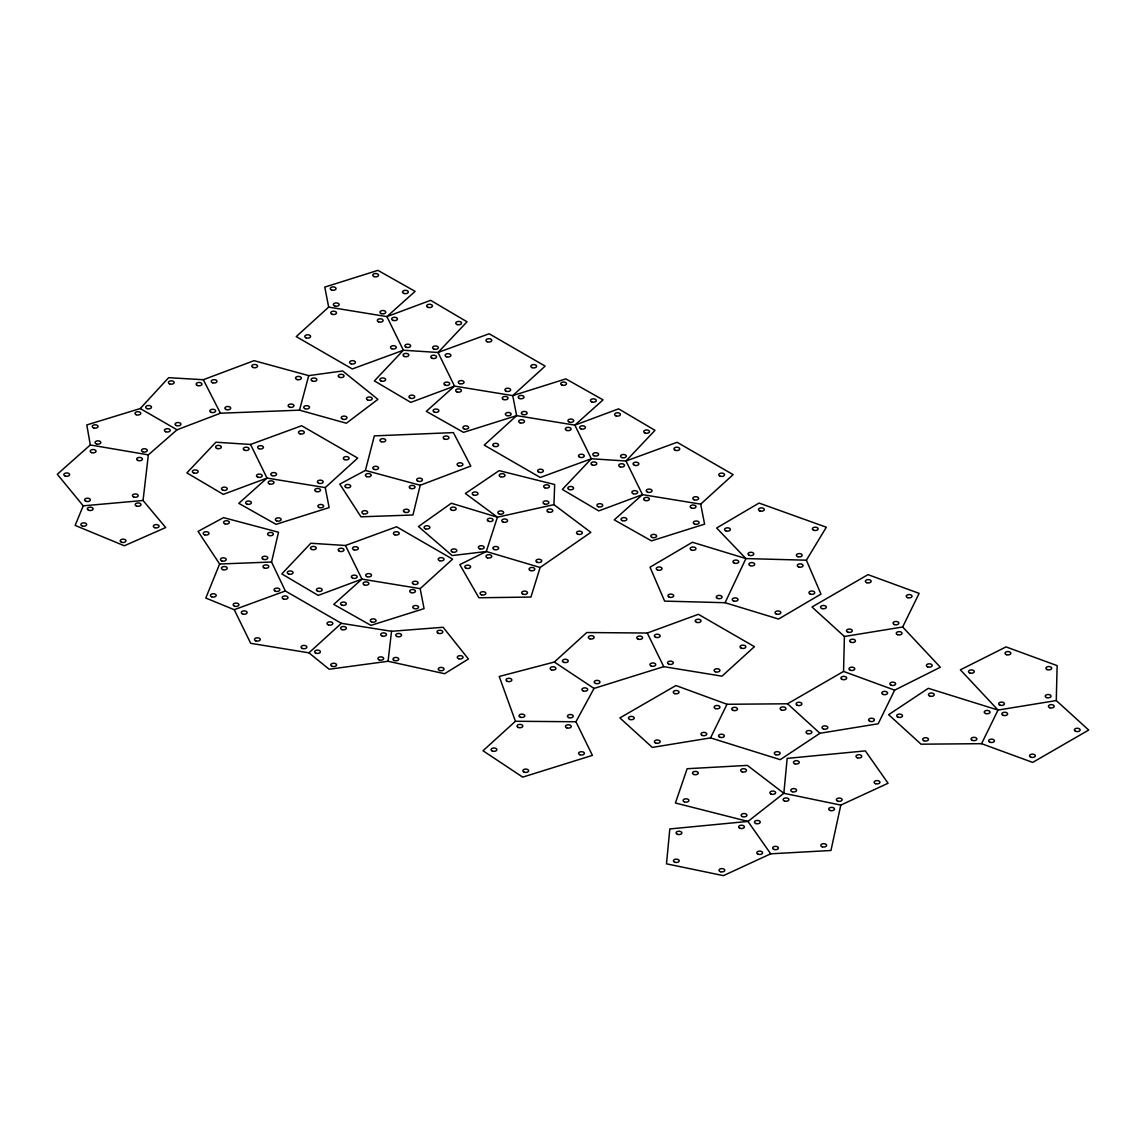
<?xml version="1.0" encoding="UTF-8"?>
<svg xmlns="http://www.w3.org/2000/svg" width="1146" height="1146" viewBox="0 0 1146 1146"><rect width="100%" height="100%" fill="white"/><g stroke="black" fill="none" stroke-linecap="round" stroke-linejoin="round"><path stroke-width="1.5" d="M902.647 626.991L940.336 667.23L894.654 690.15L878.18 723.771L819.949 733.282L780.24 759.655L710.534 737.895L652.303 747.407L619.886 717.912L675.911 685.552L727.008 704.274L787.531 703.787L843.556 671.427L844.416 636.503L811.984 606.993L868.009 574.647L919.121 593.37L902.647 626.991L844.416 636.503M1056.283 700.564L1057.128 665.625L1006.03 646.903L960.362 669.823L998.037 710.062L1056.283 700.564L1088.7 730.059L1032.675 762.405L981.563 743.682L921.055 744.184L888.637 714.674L928.332 688.316L998.037 710.062L981.563 743.682M553.933 504.655L554.678 484.529L499.14 470.634L465.376 493.496L497.421 517.175L553.933 504.655L590.849 532.346L540.124 567.485L530.927 597.066L478.899 597.768L459.818 564.62L486.291 551.513L540.124 567.485M143.049 500.501L148.35 454.862L177.043 429.793L220.447 413.219L299.507 410.168L346.364 423.232L377.922 399.352L342.654 370.96L308.732 375.63L254.054 360.661L203.329 379.713L168.634 377.693L140.242 408.549L86.795 424.937L90.305 444.963L57.3 474.258L83.228 505.83L143.049 500.501L165.683 527.547L124.312 545.768L75.135 525.412L83.228 505.83M388.064 661.271L391.545 631.288L443.115 627.263L468.428 659.007L444.619 673.705L388.064 661.271L329.146 669.235L308.947 652.833L250.702 643.321L234.228 609.701L205.807 598.04L219.617 564.018L198.072 531.372L223.542 517.62L278.521 532.231L271.545 562.013L285.34 590.978L341.365 623.324L391.545 631.288M840.806 805.094L830.95 850.49L770.699 853.813L723.441 875.644L666.485 863.826L669.808 828.945L747.966 821.424L783.85 793.29L787.173 758.394L865.33 750.888L888.064 783.262L840.806 805.094L783.85 793.29L747.378 765.399L687.142 768.722L675.438 803.002L747.966 821.424L770.699 853.813M420.224 485.259L412.932 514.998L360.99 516.817L339.789 484.099L365.416 470.433L420.224 485.259L470.791 466.064L453.386 432.601L374.341 435.881L365.416 470.433M299.507 410.168L308.732 375.63M725.074 602.71L745.917 558.575L806.383 560.193L826.338 527.217L759.039 503.065L716.637 528.005L745.917 558.575L692.413 542.259L650.026 567.184L664.623 601.106L725.074 602.71L778.578 619.041L820.966 594.101L806.383 560.193M710.534 737.895L727.008 704.274M575.937 721.751L594.043 688.417L663.749 666.657L721.98 676.169L754.412 646.659L698.372 614.313L647.275 633.036L586.766 632.535L554.335 662.044L499.226 676.469L515.428 721.264L482.996 750.759L522.705 777.131L592.41 755.372L575.937 721.751L515.428 721.264M328.673 307.099L296.241 336.609L352.28 368.955L403.378 350.232L438.03 352.481L489.127 333.758L545.167 366.118L512.735 395.614L454.504 386.102L410.769 402.389L374.384 380.902L403.378 350.232L386.904 316.611L328.673 307.099L324.776 287.102L377.908 270.356L415.11 291.371L386.904 316.611L430.638 300.324L467.024 321.811L438.03 352.481L454.504 386.102L426.298 411.357L463.514 432.357L516.631 415.626L574.862 425.137L618.596 408.85L654.982 430.337L625.988 461.007L591.336 458.758L540.239 477.467L484.214 445.121L516.631 415.626L512.735 395.614L565.866 378.882L603.068 399.882L574.862 425.137L591.336 458.758L562.357 489.428L598.728 510.901L642.462 494.628L700.693 504.14L733.125 474.63L677.085 442.284L625.988 461.007L642.462 494.628L614.256 519.869L651.472 540.883L704.589 524.137L700.693 504.14M325.249 487.594L357.681 458.085L301.642 425.739L250.544 444.462L215.892 442.213L186.898 472.883L223.284 494.37L267.018 478.083L325.249 487.594L329.146 507.592L276.028 524.338L238.812 503.338L267.018 478.083L250.544 444.462M308.947 652.833L341.365 623.324M420.167 588.629L452.584 559.133L396.559 526.773L345.462 545.496L310.81 543.247L281.816 573.917L318.201 595.404L361.935 579.117L420.167 588.629L424.063 608.641L370.932 625.372L333.73 604.372L361.935 579.117L345.462 545.496M234.228 609.701L285.34 590.978M219.617 564.018L271.545 562.013M90.305 444.963L148.35 454.862M843.556 671.427L894.654 690.15M140.242 408.549L177.043 429.793M554.335 662.044L594.043 688.417M787.531 703.787L819.949 733.282M203.329 379.713L220.447 413.219M647.275 633.036L663.749 666.657M497.421 517.175L486.291 551.513L452.14 555.566L418.462 526.544L451.323 503.237L497.421 517.175M165.654 431.727A2.908 1.676 0 0 0 170.224 430.524A2.908 1.676 0 0 0 166.127 428.833A2.908 1.676 0 0 0 165.654 431.727M136.216 414.723A2.908 1.676 0 0 0 140.786 413.52A2.908 1.676 0 0 0 136.689 411.829A2.908 1.676 0 0 0 136.216 414.723M93.686 427.931A2.908 1.676 0 0 0 98.055 426.47A2.908 1.676 0 0 0 93.686 425.023A2.908 1.676 0 0 0 93.686 427.931M96.493 443.946A2.908 1.676 0 0 0 100.848 442.499A2.908 1.676 0 0 0 96.493 441.052A2.908 1.676 0 0 0 96.493 443.946M142.691 451.768A2.908 1.676 0 0 0 147.275 450.564A2.908 1.676 0 0 0 143.178 448.888A2.908 1.676 0 0 0 142.691 451.768M342.654 419.221A2.908 1.676 0 0 0 347.009 417.76A2.908 1.676 0 0 0 342.654 416.313A2.908 1.676 0 0 0 342.654 419.221M367.665 400.011A2.908 1.676 0 0 0 372.235 398.808A2.908 1.676 0 0 0 368.138 397.132A2.908 1.676 0 0 0 367.665 400.011M339.674 377.392A2.908 1.676 0 0 0 344.029 375.931A2.908 1.676 0 0 0 339.674 374.484A2.908 1.676 0 0 0 339.674 377.392M312.543 381.131A2.908 1.676 0 0 0 316.898 379.684A2.908 1.676 0 0 0 312.543 378.223A2.908 1.676 0 0 0 312.543 381.131M304.936 408.678A2.908 1.676 0 0 0 309.506 407.46A2.908 1.676 0 0 0 305.409 405.784A2.908 1.676 0 0 0 304.936 408.678M137.878 460.463A2.908 1.676 0 0 0 142.462 459.26A2.908 1.676 0 0 0 138.365 457.569A2.908 1.676 0 0 0 137.878 460.463M91.68 452.641A2.908 1.676 0 0 0 96.035 451.195A2.908 1.676 0 0 0 91.68 449.733A2.908 1.676 0 0 0 91.68 452.641M65.279 476.077A2.908 1.676 0 0 0 69.634 474.616A2.908 1.676 0 0 0 65.279 473.169A2.908 1.676 0 0 0 65.279 476.077M86.022 501.332A2.908 1.676 0 0 0 90.376 499.885A2.908 1.676 0 0 0 86.022 498.424A2.908 1.676 0 0 0 86.022 501.332M133.867 497.063A2.908 1.676 0 0 0 138.222 495.616A2.908 1.676 0 0 0 133.867 494.17A2.908 1.676 0 0 0 133.867 497.063M211.065 412.302A2.908 1.676 0 0 0 215.634 411.099A2.908 1.676 0 0 0 211.537 409.409A2.908 1.676 0 0 0 211.065 412.302M197.356 385.5A2.908 1.676 0 0 0 201.94 384.282A2.908 1.676 0 0 0 197.843 382.606A2.908 1.676 0 0 0 197.356 385.5M169.608 383.881A2.908 1.676 0 0 0 174.178 382.664A2.908 1.676 0 0 0 170.081 380.988A2.908 1.676 0 0 0 169.608 383.881M147.132 408.649A2.908 1.676 0 0 0 151.487 407.202A2.908 1.676 0 0 0 147.132 405.741A2.908 1.676 0 0 0 147.132 408.649M176.326 425.553A2.908 1.676 0 0 0 180.91 424.349A2.908 1.676 0 0 0 176.813 422.659A2.908 1.676 0 0 0 176.326 425.553M289.594 407.159A2.908 1.676 0 0 0 293.963 405.713A2.908 1.676 0 0 0 289.594 404.252A2.908 1.676 0 0 0 289.594 407.159M296.986 379.541A2.908 1.676 0 0 0 301.341 378.08A2.908 1.676 0 0 0 296.986 376.633A2.908 1.676 0 0 0 296.986 379.541M253.008 367.465A2.908 1.676 0 0 0 257.578 366.262A2.908 1.676 0 0 0 253.481 364.586A2.908 1.676 0 0 0 253.008 367.465M212.655 382.793A2.908 1.676 0 0 0 217.009 381.346A2.908 1.676 0 0 0 212.655 379.899A2.908 1.676 0 0 0 212.655 382.793M226.12 409.523A2.908 1.676 0 0 0 230.69 408.32A2.908 1.676 0 0 0 226.593 406.629A2.908 1.676 0 0 0 226.12 409.523M88.557 510.228A2.908 1.676 0 0 0 93.127 509.025A2.908 1.676 0 0 0 89.03 507.334A2.908 1.676 0 0 0 88.557 510.228M82.311 525.985A2.908 1.676 0 0 0 86.666 524.524A2.908 1.676 0 0 0 82.311 523.077A2.908 1.676 0 0 0 82.311 525.985M121.419 542.187A2.908 1.676 0 0 0 125.988 540.984A2.908 1.676 0 0 0 121.906 539.293A2.908 1.676 0 0 0 121.419 542.187M154.753 527.69A2.908 1.676 0 0 0 159.108 526.243A2.908 1.676 0 0 0 154.753 524.796A2.908 1.676 0 0 0 154.753 527.69M136.403 505.973A2.908 1.676 0 0 0 140.987 504.77A2.908 1.676 0 0 0 136.89 503.08A2.908 1.676 0 0 0 136.403 505.973M341.995 629.627A2.908 1.676 0 0 0 346.364 628.18A2.908 1.676 0 0 0 341.995 626.733A2.908 1.676 0 0 0 341.995 629.627M315.823 653.148A2.908 1.676 0 0 0 320.407 651.945A2.908 1.676 0 0 0 316.31 650.255A2.908 1.676 0 0 0 315.823 653.148M332.225 666.37A2.908 1.676 0 0 0 336.58 664.909A2.908 1.676 0 0 0 332.225 663.462A2.908 1.676 0 0 0 332.225 666.37M379.355 659.981A2.908 1.676 0 0 0 383.709 658.535A2.908 1.676 0 0 0 379.355 657.088A2.908 1.676 0 0 0 379.355 659.981M382.148 636.001A2.908 1.676 0 0 0 386.503 634.555A2.908 1.676 0 0 0 382.148 633.093A2.908 1.676 0 0 0 382.148 636.001M438.23 633.28A2.908 1.676 0 0 0 442.814 632.076A2.908 1.676 0 0 0 438.717 630.386A2.908 1.676 0 0 0 438.23 633.28M396.974 636.503A2.908 1.676 0 0 0 401.558 635.299A2.908 1.676 0 0 0 397.461 633.609A2.908 1.676 0 0 0 396.974 636.503M394.195 660.483A2.908 1.676 0 0 0 398.765 659.279A2.908 1.676 0 0 0 394.668 657.589A2.908 1.676 0 0 0 394.195 660.483M439.677 670.525A2.908 1.676 0 0 0 444.032 669.063A2.908 1.676 0 0 0 439.677 667.617A2.908 1.676 0 0 0 439.677 670.525M458.715 658.749A2.908 1.676 0 0 0 463.07 657.303A2.908 1.676 0 0 0 458.715 655.856A2.908 1.676 0 0 0 458.715 658.749M264.21 567.958A2.908 1.676 0 0 0 268.78 566.754A2.908 1.676 0 0 0 264.683 565.064A2.908 1.676 0 0 0 264.21 567.958M222.897 569.662A2.908 1.676 0 0 0 227.266 568.201A2.908 1.676 0 0 0 222.897 566.754A2.908 1.676 0 0 0 222.897 569.662M211.623 596.78A2.908 1.676 0 0 0 216.207 595.576A2.908 1.676 0 0 0 212.11 593.9A2.908 1.676 0 0 0 211.623 596.78M234.357 606.119A2.908 1.676 0 0 0 238.941 604.916A2.908 1.676 0 0 0 234.844 603.226A2.908 1.676 0 0 0 234.357 606.119M275.241 591.135A2.908 1.676 0 0 0 279.825 589.932A2.908 1.676 0 0 0 275.728 588.242A2.908 1.676 0 0 0 275.241 591.135M269.009 535.526A2.908 1.676 0 0 0 273.364 534.079A2.908 1.676 0 0 0 269.009 532.632A2.908 1.676 0 0 0 269.009 535.526M225.031 523.837A2.908 1.676 0 0 0 229.386 522.39A2.908 1.676 0 0 0 225.031 520.929A2.908 1.676 0 0 0 225.031 523.837M204.661 534.838A2.908 1.676 0 0 0 209.016 533.377A2.908 1.676 0 0 0 204.661 531.93A2.908 1.676 0 0 0 204.661 534.838M221.665 560.867A2.908 1.676 0 0 0 226.235 559.663A2.908 1.676 0 0 0 222.138 557.973A2.908 1.676 0 0 0 221.665 560.867M263.193 559.262A2.908 1.676 0 0 0 267.777 558.059A2.908 1.676 0 0 0 263.68 556.369A2.908 1.676 0 0 0 263.193 559.262M283.406 598.957A2.908 1.676 0 0 0 287.975 597.754A2.908 1.676 0 0 0 283.893 596.063A2.908 1.676 0 0 0 283.406 598.957M242.522 613.927A2.908 1.676 0 0 0 247.106 612.723A2.908 1.676 0 0 0 243.009 611.033A2.908 1.676 0 0 0 242.522 613.927M255.701 640.829A2.908 1.676 0 0 0 260.285 639.626A2.908 1.676 0 0 0 256.188 637.935A2.908 1.676 0 0 0 255.701 640.829M302.286 648.435A2.908 1.676 0 0 0 306.87 647.232A2.908 1.676 0 0 0 302.773 645.542A2.908 1.676 0 0 0 302.286 648.435M328.458 624.914A2.908 1.676 0 0 0 332.827 623.467A2.908 1.676 0 0 0 328.458 622.02A2.908 1.676 0 0 0 328.458 624.914M353.985 549.822A2.908 1.676 0 0 0 358.34 548.361A2.908 1.676 0 0 0 353.985 546.914A2.908 1.676 0 0 0 353.985 549.822M366.921 576.624A2.908 1.676 0 0 0 371.505 575.421A2.908 1.676 0 0 0 367.408 573.731A2.908 1.676 0 0 0 366.921 576.624M413.749 584.317A2.908 1.676 0 0 0 418.104 582.87A2.908 1.676 0 0 0 413.749 581.423A2.908 1.676 0 0 0 413.749 584.317M439.692 560.723A2.908 1.676 0 0 0 444.046 559.262A2.908 1.676 0 0 0 439.692 557.816A2.908 1.676 0 0 0 439.692 560.723M394.869 534.838A2.908 1.676 0 0 0 399.223 533.391A2.908 1.676 0 0 0 394.869 531.93A2.908 1.676 0 0 0 394.869 534.838M311.683 549.45A2.908 1.676 0 0 0 316.267 548.246A2.908 1.676 0 0 0 312.17 546.556A2.908 1.676 0 0 0 311.683 549.45M288.735 574.074A2.908 1.676 0 0 0 293.089 572.628A2.908 1.676 0 0 0 288.735 571.166A2.908 1.676 0 0 0 288.735 574.074M317.6 591.178A2.908 1.676 0 0 0 322.184 589.975A2.908 1.676 0 0 0 318.087 588.285A2.908 1.676 0 0 0 317.6 591.178M352.581 578.143A2.908 1.676 0 0 0 357.165 576.939A2.908 1.676 0 0 0 353.068 575.263A2.908 1.676 0 0 0 352.581 578.143M339.402 551.255A2.908 1.676 0 0 0 343.986 550.051A2.908 1.676 0 0 0 339.889 548.361A2.908 1.676 0 0 0 339.402 551.255M341.966 605.188A2.908 1.676 0 0 0 346.321 603.741A2.908 1.676 0 0 0 341.966 602.295A2.908 1.676 0 0 0 341.966 605.188M371.49 621.906A2.908 1.676 0 0 0 376.074 620.702A2.908 1.676 0 0 0 371.977 619.012A2.908 1.676 0 0 0 371.49 621.906M413.993 608.526A2.908 1.676 0 0 0 418.577 607.308A2.908 1.676 0 0 0 414.48 605.632A2.908 1.676 0 0 0 413.993 608.526M411.113 592.597A2.908 1.676 0 0 0 415.468 591.15A2.908 1.676 0 0 0 411.113 589.703A2.908 1.676 0 0 0 411.113 592.597M364.285 584.904A2.908 1.676 0 0 0 368.869 583.701A2.908 1.676 0 0 0 364.772 582.01A2.908 1.676 0 0 0 364.285 584.904M404.266 356.435A2.908 1.676 0 0 0 408.836 355.231A2.908 1.676 0 0 0 404.739 353.541A2.908 1.676 0 0 0 404.266 356.435M381.074 380.973A2.908 1.676 0 0 0 385.643 379.77A2.908 1.676 0 0 0 381.546 378.08A2.908 1.676 0 0 0 381.074 380.973M410.411 398.249A2.908 1.676 0 0 0 414.766 396.803A2.908 1.676 0 0 0 410.411 395.341A2.908 1.676 0 0 0 410.411 398.249M445.393 385.228A2.908 1.676 0 0 0 449.748 383.767A2.908 1.676 0 0 0 445.393 382.32A2.908 1.676 0 0 0 445.393 385.228M432.214 358.326A2.908 1.676 0 0 0 436.569 356.879A2.908 1.676 0 0 0 432.214 355.418A2.908 1.676 0 0 0 432.214 358.326M532.03 367.622A2.908 1.676 0 0 0 536.6 366.419A2.908 1.676 0 0 0 532.503 364.729A2.908 1.676 0 0 0 532.03 367.622M487.208 341.737A2.908 1.676 0 0 0 491.777 340.534A2.908 1.676 0 0 0 487.68 338.844A2.908 1.676 0 0 0 487.208 341.737M446.553 356.807A2.908 1.676 0 0 0 450.908 355.346A2.908 1.676 0 0 0 446.553 353.899A2.908 1.676 0 0 0 446.553 356.807M459.503 383.609A2.908 1.676 0 0 0 464.073 382.406A2.908 1.676 0 0 0 459.976 380.716A2.908 1.676 0 0 0 459.503 383.609M506.088 391.216A2.908 1.676 0 0 0 510.658 390.012A2.908 1.676 0 0 0 506.575 388.336A2.908 1.676 0 0 0 506.088 391.216M331.953 314.233A2.908 1.676 0 0 0 336.523 313.03A2.908 1.676 0 0 0 332.426 311.34A2.908 1.676 0 0 0 331.953 314.233M306.011 337.826A2.908 1.676 0 0 0 310.595 336.623A2.908 1.676 0 0 0 306.498 334.933A2.908 1.676 0 0 0 306.011 337.826M351.063 363.798A2.908 1.676 0 0 0 355.432 362.351A2.908 1.676 0 0 0 351.063 360.89A2.908 1.676 0 0 0 351.063 363.798M391.717 348.728A2.908 1.676 0 0 0 396.301 347.525A2.908 1.676 0 0 0 392.204 345.848A2.908 1.676 0 0 0 391.717 348.728M378.538 321.84A2.908 1.676 0 0 0 383.122 320.636A2.908 1.676 0 0 0 379.025 318.946A2.908 1.676 0 0 0 378.538 321.84M403.965 293.448A2.908 1.676 0 0 0 408.334 291.986A2.908 1.676 0 0 0 403.965 290.54A2.908 1.676 0 0 0 403.965 293.448M373.968 276.558A2.908 1.676 0 0 0 378.552 275.355A2.908 1.676 0 0 0 374.455 273.665A2.908 1.676 0 0 0 373.968 276.558M331.71 290.038A2.908 1.676 0 0 0 336.065 288.577A2.908 1.676 0 0 0 331.71 287.13A2.908 1.676 0 0 0 331.71 290.038M334.818 306.039A2.908 1.676 0 0 0 339.173 304.578A2.908 1.676 0 0 0 334.818 303.131A2.908 1.676 0 0 0 334.818 306.039M381.174 313.56A2.908 1.676 0 0 0 385.758 312.357A2.908 1.676 0 0 0 381.661 310.666A2.908 1.676 0 0 0 381.174 313.56M457.096 391.975A2.908 1.676 0 0 0 461.451 390.528A2.908 1.676 0 0 0 457.096 389.081A2.908 1.676 0 0 0 457.096 391.975M434.305 412.087A2.908 1.676 0 0 0 438.875 410.884A2.908 1.676 0 0 0 434.778 409.194A2.908 1.676 0 0 0 434.305 412.087M464.073 428.89A2.908 1.676 0 0 0 468.642 427.687A2.908 1.676 0 0 0 464.545 425.997A2.908 1.676 0 0 0 464.073 428.89M506.804 415.597A2.908 1.676 0 0 0 511.159 414.136A2.908 1.676 0 0 0 506.804 412.689A2.908 1.676 0 0 0 506.804 415.597M503.452 399.496A2.908 1.676 0 0 0 508.036 398.292A2.908 1.676 0 0 0 503.939 396.602A2.908 1.676 0 0 0 503.452 399.496M457.197 324.562A2.908 1.676 0 0 0 461.566 323.115A2.908 1.676 0 0 0 457.197 321.654A2.908 1.676 0 0 0 457.197 324.562M427.859 307.286A2.908 1.676 0 0 0 432.443 306.082A2.908 1.676 0 0 0 428.346 304.392A2.908 1.676 0 0 0 427.859 307.286M393.107 320.407A2.908 1.676 0 0 0 397.476 318.946A2.908 1.676 0 0 0 393.107 317.499A2.908 1.676 0 0 0 393.107 320.407M406.056 347.209A2.908 1.676 0 0 0 410.64 346.006A2.908 1.676 0 0 0 406.544 344.316A2.908 1.676 0 0 0 406.056 347.209M433.775 349.014A2.908 1.676 0 0 0 438.359 347.811A2.908 1.676 0 0 0 434.262 346.121A2.908 1.676 0 0 0 433.775 349.014M591.694 401.874A2.908 1.676 0 0 0 596.278 400.67A2.908 1.676 0 0 0 592.181 398.98A2.908 1.676 0 0 0 591.694 401.874M562.17 385.156A2.908 1.676 0 0 0 566.525 383.709A2.908 1.676 0 0 0 562.17 382.263A2.908 1.676 0 0 0 562.17 385.156M519.425 398.464A2.908 1.676 0 0 0 524.009 397.261A2.908 1.676 0 0 0 519.912 395.571A2.908 1.676 0 0 0 519.425 398.464M522.547 414.465A2.908 1.676 0 0 0 527.131 413.262A2.908 1.676 0 0 0 523.034 411.572A2.908 1.676 0 0 0 522.547 414.465M569.361 422.158A2.908 1.676 0 0 0 573.731 420.711A2.908 1.676 0 0 0 569.361 419.264A2.908 1.676 0 0 0 569.361 422.158M644.826 500.415A2.908 1.676 0 0 0 649.395 499.212A2.908 1.676 0 0 0 645.298 497.522A2.908 1.676 0 0 0 644.826 500.415M622.264 520.613A2.908 1.676 0 0 0 626.833 519.41A2.908 1.676 0 0 0 622.736 517.72A2.908 1.676 0 0 0 622.264 520.613M652.26 537.503A2.908 1.676 0 0 0 656.615 536.042A2.908 1.676 0 0 0 652.26 534.595A2.908 1.676 0 0 0 652.26 537.503M694.533 524.023A2.908 1.676 0 0 0 699.103 522.82A2.908 1.676 0 0 0 695.006 521.129A2.908 1.676 0 0 0 694.533 524.023M691.64 508.108A2.908 1.676 0 0 0 696.009 506.647A2.908 1.676 0 0 0 691.64 505.2A2.908 1.676 0 0 0 691.64 508.108M719.989 476.134A2.908 1.676 0 0 0 724.559 474.931A2.908 1.676 0 0 0 720.462 473.241A2.908 1.676 0 0 0 719.989 476.134M675.395 450.349A2.908 1.676 0 0 0 679.75 448.888A2.908 1.676 0 0 0 675.395 447.441A2.908 1.676 0 0 0 675.395 450.349M634.512 465.319A2.908 1.676 0 0 0 638.866 463.872A2.908 1.676 0 0 0 634.512 462.411A2.908 1.676 0 0 0 634.512 465.319M647.691 492.221A2.908 1.676 0 0 0 652.045 490.76A2.908 1.676 0 0 0 647.691 489.313A2.908 1.676 0 0 0 647.691 492.221M694.046 499.742A2.908 1.676 0 0 0 698.63 498.539A2.908 1.676 0 0 0 694.533 496.848A2.908 1.676 0 0 0 694.046 499.742M645.169 433.073A2.908 1.676 0 0 0 649.524 431.627A2.908 1.676 0 0 0 645.169 430.18A2.908 1.676 0 0 0 645.169 433.073M616.061 415.898A2.908 1.676 0 0 0 620.416 414.437A2.908 1.676 0 0 0 616.061 412.99A2.908 1.676 0 0 0 616.061 415.898M581.079 428.919A2.908 1.676 0 0 0 585.434 427.472A2.908 1.676 0 0 0 581.079 426.011A2.908 1.676 0 0 0 581.079 428.919M594.015 455.736A2.908 1.676 0 0 0 598.599 454.532A2.908 1.676 0 0 0 594.502 452.842A2.908 1.676 0 0 0 594.015 455.736M621.977 457.612A2.908 1.676 0 0 0 626.332 456.165A2.908 1.676 0 0 0 621.977 454.718A2.908 1.676 0 0 0 621.977 457.612M592.224 464.961A2.908 1.676 0 0 0 596.794 463.758A2.908 1.676 0 0 0 592.697 462.067A2.908 1.676 0 0 0 592.224 464.961M569.032 489.5A2.908 1.676 0 0 0 573.602 488.282A2.908 1.676 0 0 0 569.505 486.606A2.908 1.676 0 0 0 569.032 489.5M598.37 506.761A2.908 1.676 0 0 0 602.724 505.314A2.908 1.676 0 0 0 598.37 503.868A2.908 1.676 0 0 0 598.37 506.761M633.122 493.654A2.908 1.676 0 0 0 637.692 492.451A2.908 1.676 0 0 0 633.595 490.76A2.908 1.676 0 0 0 633.122 493.654M620.172 466.837A2.908 1.676 0 0 0 624.527 465.391A2.908 1.676 0 0 0 620.172 463.944A2.908 1.676 0 0 0 620.172 466.837M520.141 422.831A2.908 1.676 0 0 0 524.496 421.384A2.908 1.676 0 0 0 520.141 419.923A2.908 1.676 0 0 0 520.141 422.831M493.969 446.353A2.908 1.676 0 0 0 498.553 445.149A2.908 1.676 0 0 0 494.456 443.459A2.908 1.676 0 0 0 493.969 446.353M539.035 472.31A2.908 1.676 0 0 0 543.39 470.863A2.908 1.676 0 0 0 539.035 469.416A2.908 1.676 0 0 0 539.035 472.31M579.675 457.254A2.908 1.676 0 0 0 584.259 456.051A2.908 1.676 0 0 0 580.163 454.36A2.908 1.676 0 0 0 579.675 457.254M566.74 430.438A2.908 1.676 0 0 0 571.095 428.991A2.908 1.676 0 0 0 566.74 427.544A2.908 1.676 0 0 0 566.74 430.438M451.596 510.128A2.908 1.676 0 0 0 456.165 508.91A2.908 1.676 0 0 0 452.068 507.234A2.908 1.676 0 0 0 451.596 510.128M425.538 528.85A2.908 1.676 0 0 0 429.893 527.389A2.908 1.676 0 0 0 425.538 525.942A2.908 1.676 0 0 0 425.538 528.85M452.484 552.071A2.908 1.676 0 0 0 456.839 550.61A2.908 1.676 0 0 0 452.484 549.163A2.908 1.676 0 0 0 452.484 552.071M479.802 548.834A2.908 1.676 0 0 0 484.171 547.373A2.908 1.676 0 0 0 479.802 545.926A2.908 1.676 0 0 0 479.802 548.834M488.483 521.258A2.908 1.676 0 0 0 493.052 520.055A2.908 1.676 0 0 0 488.955 518.379A2.908 1.676 0 0 0 488.483 521.258M544.88 487.809A2.908 1.676 0 0 0 549.45 486.606A2.908 1.676 0 0 0 545.353 484.916A2.908 1.676 0 0 0 544.88 487.809M500.444 476.693A2.908 1.676 0 0 0 505.028 475.49A2.908 1.676 0 0 0 500.931 473.799A2.908 1.676 0 0 0 500.444 476.693M473.441 494.986A2.908 1.676 0 0 0 478.011 493.783A2.908 1.676 0 0 0 473.914 492.092A2.908 1.676 0 0 0 473.441 494.986M499.312 514.01A2.908 1.676 0 0 0 503.667 512.563A2.908 1.676 0 0 0 499.312 511.102A2.908 1.676 0 0 0 499.312 514.01M544.278 503.911A2.908 1.676 0 0 0 548.862 502.707A2.908 1.676 0 0 0 544.765 501.017A2.908 1.676 0 0 0 544.278 503.911M481.506 594.803A2.908 1.676 0 0 0 485.861 593.356A2.908 1.676 0 0 0 481.506 591.909A2.908 1.676 0 0 0 481.506 594.803M523.12 594.244A2.908 1.676 0 0 0 527.489 592.783A2.908 1.676 0 0 0 523.12 591.336A2.908 1.676 0 0 0 523.12 594.244M530.254 570.493A2.908 1.676 0 0 0 534.824 569.29A2.908 1.676 0 0 0 530.727 567.599A2.908 1.676 0 0 0 530.254 570.493M487.422 557.801A2.908 1.676 0 0 0 491.777 556.354A2.908 1.676 0 0 0 487.422 554.893A2.908 1.676 0 0 0 487.422 557.801M466.007 568.201A2.908 1.676 0 0 0 470.591 566.998A2.908 1.676 0 0 0 466.494 565.307A2.908 1.676 0 0 0 466.007 568.201M577.742 534.165A2.908 1.676 0 0 0 582.311 532.962A2.908 1.676 0 0 0 578.214 531.271A2.908 1.676 0 0 0 577.742 534.165M548.433 512.104A2.908 1.676 0 0 0 552.787 510.658A2.908 1.676 0 0 0 548.433 509.196A2.908 1.676 0 0 0 548.433 512.104M503.237 522.118A2.908 1.676 0 0 0 507.592 520.671A2.908 1.676 0 0 0 503.237 519.21A2.908 1.676 0 0 0 503.237 522.118M494.098 549.507A2.908 1.676 0 0 0 498.668 548.304A2.908 1.676 0 0 0 494.571 546.613A2.908 1.676 0 0 0 494.098 549.507M537.159 562.285A2.908 1.676 0 0 0 541.729 561.082A2.908 1.676 0 0 0 537.632 559.391A2.908 1.676 0 0 0 537.159 562.285M217.009 448.501A2.908 1.676 0 0 0 221.364 447.055A2.908 1.676 0 0 0 217.009 445.593A2.908 1.676 0 0 0 217.009 448.501M193.817 473.04A2.908 1.676 0 0 0 198.172 471.593A2.908 1.676 0 0 0 193.817 470.132A2.908 1.676 0 0 0 193.817 473.04M222.926 490.23A2.908 1.676 0 0 0 227.28 488.769A2.908 1.676 0 0 0 222.926 487.322A2.908 1.676 0 0 0 222.926 490.23M257.907 477.194A2.908 1.676 0 0 0 262.262 475.748A2.908 1.676 0 0 0 257.907 474.301A2.908 1.676 0 0 0 257.907 477.194M244.499 450.22A2.908 1.676 0 0 0 249.069 449.003A2.908 1.676 0 0 0 244.972 447.327A2.908 1.676 0 0 0 244.499 450.22M344.545 459.589A2.908 1.676 0 0 0 349.115 458.386A2.908 1.676 0 0 0 345.018 456.71A2.908 1.676 0 0 0 344.545 459.589M299.951 433.804A2.908 1.676 0 0 0 304.306 432.357A2.908 1.676 0 0 0 299.951 430.896A2.908 1.676 0 0 0 299.951 433.804M258.838 448.688A2.908 1.676 0 0 0 263.408 447.484A2.908 1.676 0 0 0 259.311 445.808A2.908 1.676 0 0 0 258.838 448.688M272.017 475.59A2.908 1.676 0 0 0 276.587 474.387A2.908 1.676 0 0 0 272.49 472.696A2.908 1.676 0 0 0 272.017 475.59M318.602 483.197A2.908 1.676 0 0 0 323.186 481.993A2.908 1.676 0 0 0 319.089 480.303A2.908 1.676 0 0 0 318.602 483.197M319.319 507.563A2.908 1.676 0 0 0 323.673 506.117A2.908 1.676 0 0 0 319.319 504.67A2.908 1.676 0 0 0 319.319 507.563M315.967 491.476A2.908 1.676 0 0 0 320.551 490.273A2.908 1.676 0 0 0 316.454 488.583A2.908 1.676 0 0 0 315.967 491.476M269.382 483.87A2.908 1.676 0 0 0 273.951 482.667A2.908 1.676 0 0 0 269.854 480.976A2.908 1.676 0 0 0 269.382 483.87M246.82 504.068A2.908 1.676 0 0 0 251.389 502.865A2.908 1.676 0 0 0 247.292 501.174A2.908 1.676 0 0 0 246.82 504.068M276.587 520.871A2.908 1.676 0 0 0 281.157 519.668A2.908 1.676 0 0 0 277.06 517.978A2.908 1.676 0 0 0 276.587 520.871M346.121 487.508A2.908 1.676 0 0 0 350.705 486.305A2.908 1.676 0 0 0 346.608 484.615A2.908 1.676 0 0 0 346.121 487.508M363.311 513.766A2.908 1.676 0 0 0 367.665 512.319A2.908 1.676 0 0 0 363.311 510.872A2.908 1.676 0 0 0 363.311 513.766M404.867 512.319A2.908 1.676 0 0 0 409.222 510.858A2.908 1.676 0 0 0 404.867 509.411A2.908 1.676 0 0 0 404.867 512.319M410.469 488.425A2.908 1.676 0 0 0 415.053 487.222A2.908 1.676 0 0 0 410.956 485.546A2.908 1.676 0 0 0 410.469 488.425M366.62 476.578A2.908 1.676 0 0 0 371.204 475.375A2.908 1.676 0 0 0 367.107 473.685A2.908 1.676 0 0 0 366.62 476.578M444.39 439.047A2.908 1.676 0 0 0 448.96 437.844A2.908 1.676 0 0 0 444.863 436.153A2.908 1.676 0 0 0 444.39 439.047M381.16 441.683A2.908 1.676 0 0 0 385.729 440.479A2.908 1.676 0 0 0 381.647 438.789A2.908 1.676 0 0 0 381.16 441.683M374.255 469.416A2.908 1.676 0 0 0 378.61 467.955A2.908 1.676 0 0 0 374.255 466.508A2.908 1.676 0 0 0 374.255 469.416M417.86 481.177A2.908 1.676 0 0 0 422.444 479.973A2.908 1.676 0 0 0 418.347 478.283A2.908 1.676 0 0 0 417.86 481.177M458.558 465.906A2.908 1.676 0 0 0 462.912 464.459A2.908 1.676 0 0 0 458.558 462.998A2.908 1.676 0 0 0 458.558 465.906M717.496 598.413A2.908 1.676 0 0 0 722.066 597.209A2.908 1.676 0 0 0 717.983 595.519A2.908 1.676 0 0 0 717.496 598.413M734.414 563.187A2.908 1.676 0 0 0 738.769 561.741A2.908 1.676 0 0 0 734.414 560.279A2.908 1.676 0 0 0 734.414 563.187M691.611 550.123A2.908 1.676 0 0 0 695.966 548.676A2.908 1.676 0 0 0 691.611 547.229A2.908 1.676 0 0 0 691.611 550.123M657.689 570.078A2.908 1.676 0 0 0 662.044 568.631A2.908 1.676 0 0 0 657.689 567.17A2.908 1.676 0 0 0 657.689 570.078M669.364 597.209A2.908 1.676 0 0 0 673.719 595.748A2.908 1.676 0 0 0 669.364 594.301A2.908 1.676 0 0 0 669.364 597.209M776.257 613.984A2.908 1.676 0 0 0 780.827 612.781A2.908 1.676 0 0 0 776.73 611.09A2.908 1.676 0 0 0 776.257 613.984M810.165 594.043A2.908 1.676 0 0 0 814.749 592.826A2.908 1.676 0 0 0 810.652 591.15A2.908 1.676 0 0 0 810.165 594.043M798.733 566.998A2.908 1.676 0 0 0 803.088 565.551A2.908 1.676 0 0 0 798.733 564.09A2.908 1.676 0 0 0 798.733 566.998M750.129 565.623A2.908 1.676 0 0 0 754.713 564.405A2.908 1.676 0 0 0 750.616 562.729A2.908 1.676 0 0 0 750.129 565.623M733.684 601.005A2.908 1.676 0 0 0 738.038 599.559A2.908 1.676 0 0 0 733.684 598.112A2.908 1.676 0 0 0 733.684 601.005M813.789 530.297A2.908 1.676 0 0 0 818.144 528.85A2.908 1.676 0 0 0 813.789 527.404A2.908 1.676 0 0 0 813.789 530.297M759.941 510.987A2.908 1.676 0 0 0 764.31 509.54A2.908 1.676 0 0 0 759.941 508.079A2.908 1.676 0 0 0 759.941 510.987M725.805 530.856A2.908 1.676 0 0 0 730.374 529.638A2.908 1.676 0 0 0 726.278 527.962A2.908 1.676 0 0 0 725.805 530.856M749.226 555.309A2.908 1.676 0 0 0 753.81 554.105A2.908 1.676 0 0 0 749.713 552.415A2.908 1.676 0 0 0 749.226 555.309M797.817 556.698A2.908 1.676 0 0 0 802.186 555.237A2.908 1.676 0 0 0 797.817 553.79A2.908 1.676 0 0 0 797.817 556.698M907.689 597.682A2.908 1.676 0 0 0 912.044 596.235A2.908 1.676 0 0 0 907.689 594.774A2.908 1.676 0 0 0 907.689 597.682M866.806 582.712A2.908 1.676 0 0 0 871.161 581.251A2.908 1.676 0 0 0 866.806 579.804A2.908 1.676 0 0 0 866.806 582.712M821.983 608.583A2.908 1.676 0 0 0 826.338 607.136A2.908 1.676 0 0 0 821.983 605.69A2.908 1.676 0 0 0 821.983 608.583M847.925 632.191A2.908 1.676 0 0 0 852.28 630.744A2.908 1.676 0 0 0 847.925 629.283A2.908 1.676 0 0 0 847.925 632.191M894.51 624.584A2.908 1.676 0 0 0 898.865 623.123A2.908 1.676 0 0 0 894.51 621.676A2.908 1.676 0 0 0 894.51 624.584M807.515 733.641A2.908 1.676 0 0 0 811.869 732.179A2.908 1.676 0 0 0 807.515 730.733A2.908 1.676 0 0 0 807.515 733.641M781.343 709.947A2.908 1.676 0 0 0 785.927 708.744A2.908 1.676 0 0 0 781.83 707.053A2.908 1.676 0 0 0 781.343 709.947M732.939 710.348A2.908 1.676 0 0 0 737.508 709.13A2.908 1.676 0 0 0 733.411 707.454A2.908 1.676 0 0 0 732.939 710.348M719.989 737.322A2.908 1.676 0 0 0 724.344 735.875A2.908 1.676 0 0 0 719.989 734.414A2.908 1.676 0 0 0 719.989 737.322M775.756 754.727A2.908 1.676 0 0 0 780.111 753.28A2.908 1.676 0 0 0 775.756 751.833A2.908 1.676 0 0 0 775.756 754.727M869.814 721.278A2.908 1.676 0 0 0 874.398 720.075A2.908 1.676 0 0 0 870.301 718.384A2.908 1.676 0 0 0 869.814 721.278M883.222 694.476A2.908 1.676 0 0 0 887.591 693.015A2.908 1.676 0 0 0 883.222 691.568A2.908 1.676 0 0 0 883.222 694.476M842.109 679.406A2.908 1.676 0 0 0 846.693 678.203A2.908 1.676 0 0 0 842.597 676.512A2.908 1.676 0 0 0 842.109 679.406M797.287 705.291A2.908 1.676 0 0 0 801.871 704.088A2.908 1.676 0 0 0 797.774 702.398A2.908 1.676 0 0 0 797.287 705.291M823.458 728.985A2.908 1.676 0 0 0 827.813 727.524A2.908 1.676 0 0 0 823.458 726.077A2.908 1.676 0 0 0 823.458 728.985M927.601 666.843A2.908 1.676 0 0 0 932.185 665.64A2.908 1.676 0 0 0 928.088 663.949A2.908 1.676 0 0 0 927.601 666.843M897.447 634.64A2.908 1.676 0 0 0 902.031 633.437A2.908 1.676 0 0 0 897.934 631.761A2.908 1.676 0 0 0 897.447 634.64M851.106 642.347A2.908 1.676 0 0 0 855.46 640.886A2.908 1.676 0 0 0 851.106 639.439A2.908 1.676 0 0 0 851.106 642.347M850.418 670.295A2.908 1.676 0 0 0 854.773 668.834A2.908 1.676 0 0 0 850.418 667.387A2.908 1.676 0 0 0 850.418 670.295M891.302 685.265A2.908 1.676 0 0 0 895.656 683.818A2.908 1.676 0 0 0 891.302 682.357A2.908 1.676 0 0 0 891.302 685.265M674.708 693.617A2.908 1.676 0 0 0 679.062 692.17A2.908 1.676 0 0 0 674.708 690.709A2.908 1.676 0 0 0 674.708 693.617M629.885 719.502A2.908 1.676 0 0 0 634.239 718.041A2.908 1.676 0 0 0 629.885 716.594A2.908 1.676 0 0 0 629.885 719.502M655.813 743.095A2.908 1.676 0 0 0 660.182 741.648A2.908 1.676 0 0 0 655.813 740.201A2.908 1.676 0 0 0 655.813 743.095M702.412 735.488A2.908 1.676 0 0 0 706.767 734.042A2.908 1.676 0 0 0 702.412 732.581A2.908 1.676 0 0 0 702.412 735.488M715.577 708.6A2.908 1.676 0 0 0 719.946 707.139A2.908 1.676 0 0 0 715.577 705.692A2.908 1.676 0 0 0 715.577 708.6M742.121 771.845A2.908 1.676 0 0 0 746.49 770.399A2.908 1.676 0 0 0 742.121 768.937A2.908 1.676 0 0 0 742.121 771.845M693.932 774.51A2.908 1.676 0 0 0 698.286 773.049A2.908 1.676 0 0 0 693.932 771.602A2.908 1.676 0 0 0 693.932 774.51M684.334 801.842A2.908 1.676 0 0 0 688.918 800.639A2.908 1.676 0 0 0 684.821 798.948A2.908 1.676 0 0 0 684.334 801.842M742.364 816.582A2.908 1.676 0 0 0 746.934 815.379A2.908 1.676 0 0 0 742.837 813.689A2.908 1.676 0 0 0 742.364 816.582M771.057 794.063A2.908 1.676 0 0 0 775.641 792.86A2.908 1.676 0 0 0 771.545 791.184A2.908 1.676 0 0 0 771.057 794.063M875.601 783.706A2.908 1.676 0 0 0 879.956 782.26A2.908 1.676 0 0 0 875.601 780.798A2.908 1.676 0 0 0 875.601 783.706M857.423 757.793A2.908 1.676 0 0 0 861.778 756.346A2.908 1.676 0 0 0 857.423 754.899A2.908 1.676 0 0 0 857.423 757.793M794.894 763.809A2.908 1.676 0 0 0 799.249 762.362A2.908 1.676 0 0 0 794.894 760.901A2.908 1.676 0 0 0 794.894 763.809M792.23 791.728A2.908 1.676 0 0 0 796.585 790.267A2.908 1.676 0 0 0 792.23 788.82A2.908 1.676 0 0 0 792.23 791.728M837.798 801.169A2.908 1.676 0 0 0 842.152 799.722A2.908 1.676 0 0 0 837.798 798.261A2.908 1.676 0 0 0 837.798 801.169M677.53 834.36A2.908 1.676 0 0 0 681.884 832.898A2.908 1.676 0 0 0 677.53 831.452A2.908 1.676 0 0 0 677.53 834.36M674.865 862.265A2.908 1.676 0 0 0 679.22 860.818A2.908 1.676 0 0 0 674.865 859.357A2.908 1.676 0 0 0 674.865 862.265M720.433 871.705A2.908 1.676 0 0 0 724.788 870.258A2.908 1.676 0 0 0 720.433 868.811A2.908 1.676 0 0 0 720.433 871.705M758.237 854.243A2.908 1.676 0 0 0 762.606 852.796A2.908 1.676 0 0 0 758.237 851.349A2.908 1.676 0 0 0 758.237 854.243M740.058 828.343A2.908 1.676 0 0 0 744.413 826.896A2.908 1.676 0 0 0 740.058 825.435A2.908 1.676 0 0 0 740.058 828.343M784.595 801.054A2.908 1.676 0 0 0 788.949 799.593A2.908 1.676 0 0 0 784.595 798.146A2.908 1.676 0 0 0 784.595 801.054M755.887 823.559A2.908 1.676 0 0 0 760.256 822.112A2.908 1.676 0 0 0 755.887 820.651A2.908 1.676 0 0 0 755.887 823.559M774.08 849.473A2.908 1.676 0 0 0 778.435 848.011A2.908 1.676 0 0 0 774.08 846.565A2.908 1.676 0 0 0 774.08 849.473M822.269 846.808A2.908 1.676 0 0 0 826.624 845.361A2.908 1.676 0 0 0 822.269 843.9A2.908 1.676 0 0 0 822.269 846.808M830.162 810.494A2.908 1.676 0 0 0 834.517 809.047A2.908 1.676 0 0 0 830.162 807.586A2.908 1.676 0 0 0 830.162 810.494M583.343 690.981A2.908 1.676 0 0 0 587.697 689.52A2.908 1.676 0 0 0 583.343 688.073A2.908 1.676 0 0 0 583.343 690.981M551.584 669.88A2.908 1.676 0 0 0 555.939 668.433A2.908 1.676 0 0 0 551.584 666.972A2.908 1.676 0 0 0 551.584 669.88M507.248 681.34A2.908 1.676 0 0 0 511.832 680.137A2.908 1.676 0 0 0 507.735 678.446A2.908 1.676 0 0 0 507.248 681.34M520.442 717.253A2.908 1.676 0 0 0 524.811 715.806A2.908 1.676 0 0 0 520.442 714.345A2.908 1.676 0 0 0 520.442 717.253M568.617 717.568A2.908 1.676 0 0 0 573.201 716.365A2.908 1.676 0 0 0 569.104 714.674A2.908 1.676 0 0 0 568.617 717.568M518.465 727.509A2.908 1.676 0 0 0 522.82 726.063A2.908 1.676 0 0 0 518.465 724.601A2.908 1.676 0 0 0 518.465 727.509M492.293 751.031A2.908 1.676 0 0 0 496.877 749.813A2.908 1.676 0 0 0 492.78 748.137A2.908 1.676 0 0 0 492.293 751.031M524.295 772.203A2.908 1.676 0 0 0 528.65 770.757A2.908 1.676 0 0 0 524.295 769.295A2.908 1.676 0 0 0 524.295 772.203M579.819 754.713A2.908 1.676 0 0 0 584.403 753.509A2.908 1.676 0 0 0 580.306 751.819A2.908 1.676 0 0 0 579.819 754.713M566.64 727.81A2.908 1.676 0 0 0 571.224 726.607A2.908 1.676 0 0 0 567.127 724.931A2.908 1.676 0 0 0 566.64 727.81M651.157 665.998A2.908 1.676 0 0 0 655.741 664.795A2.908 1.676 0 0 0 651.644 663.104A2.908 1.676 0 0 0 651.157 665.998M638.222 639.182A2.908 1.676 0 0 0 642.577 637.735A2.908 1.676 0 0 0 638.222 636.274A2.908 1.676 0 0 0 638.222 639.182M589.803 638.795A2.908 1.676 0 0 0 594.158 637.334A2.908 1.676 0 0 0 589.803 635.887A2.908 1.676 0 0 0 589.803 638.795M563.861 662.388A2.908 1.676 0 0 0 568.23 660.941A2.908 1.676 0 0 0 563.861 659.494A2.908 1.676 0 0 0 563.861 662.388M595.634 683.489A2.908 1.676 0 0 0 599.988 682.042A2.908 1.676 0 0 0 595.634 680.581A2.908 1.676 0 0 0 595.634 683.489M715.333 671.771A2.908 1.676 0 0 0 719.917 670.568A2.908 1.676 0 0 0 715.82 668.877A2.908 1.676 0 0 0 715.333 671.771M741.276 648.163A2.908 1.676 0 0 0 745.845 646.96A2.908 1.676 0 0 0 741.749 645.27A2.908 1.676 0 0 0 741.276 648.163M696.682 622.378A2.908 1.676 0 0 0 701.037 620.917A2.908 1.676 0 0 0 696.682 619.47A2.908 1.676 0 0 0 696.682 622.378M655.799 637.348A2.908 1.676 0 0 0 660.153 635.901A2.908 1.676 0 0 0 655.799 634.44A2.908 1.676 0 0 0 655.799 637.348M668.978 664.25A2.908 1.676 0 0 0 673.332 662.789A2.908 1.676 0 0 0 668.978 661.342A2.908 1.676 0 0 0 668.978 664.25M1049.865 707.77A2.908 1.676 0 0 0 1054.22 706.323A2.908 1.676 0 0 0 1049.865 704.862A2.908 1.676 0 0 0 1049.865 707.77M1003.266 715.376A2.908 1.676 0 0 0 1007.635 713.929A2.908 1.676 0 0 0 1003.266 712.468A2.908 1.676 0 0 0 1003.266 715.376M990.087 742.279A2.908 1.676 0 0 0 994.456 740.817A2.908 1.676 0 0 0 990.087 739.371A2.908 1.676 0 0 0 990.087 742.279M1030.741 757.162A2.908 1.676 0 0 0 1035.311 755.959A2.908 1.676 0 0 0 1031.228 754.269A2.908 1.676 0 0 0 1030.741 757.162M1075.564 731.291A2.908 1.676 0 0 0 1080.148 730.074A2.908 1.676 0 0 0 1076.051 728.398A2.908 1.676 0 0 0 1075.564 731.291M929.693 696.052A2.908 1.676 0 0 0 934.262 694.848A2.908 1.676 0 0 0 930.165 693.158A2.908 1.676 0 0 0 929.693 696.052M898.163 717.238A2.908 1.676 0 0 0 902.518 715.777A2.908 1.676 0 0 0 898.163 714.33A2.908 1.676 0 0 0 898.163 717.238M923.862 740.746A2.908 1.676 0 0 0 928.446 739.542A2.908 1.676 0 0 0 924.349 737.852A2.908 1.676 0 0 0 923.862 740.746M972.281 740.359A2.908 1.676 0 0 0 976.85 739.156A2.908 1.676 0 0 0 972.753 737.465A2.908 1.676 0 0 0 972.281 740.359M985.689 713.543A2.908 1.676 0 0 0 990.044 712.096A2.908 1.676 0 0 0 985.689 710.635A2.908 1.676 0 0 0 985.689 713.543M1047.129 669.579A2.908 1.676 0 0 0 1051.713 668.376A2.908 1.676 0 0 0 1047.616 666.686A2.908 1.676 0 0 0 1047.129 669.579M1006.489 654.695A2.908 1.676 0 0 0 1010.844 653.234A2.908 1.676 0 0 0 1006.489 651.788A2.908 1.676 0 0 0 1006.489 654.695M969.717 672.946A2.908 1.676 0 0 0 974.286 671.742A2.908 1.676 0 0 0 970.189 670.052A2.908 1.676 0 0 0 969.717 672.946M1000.1 705.22A2.908 1.676 0 0 0 1004.455 703.773A2.908 1.676 0 0 0 1000.1 702.326A2.908 1.676 0 0 0 1000.1 705.22M1046.685 697.613A2.908 1.676 0 0 0 1051.04 696.166A2.908 1.676 0 0 0 1046.685 694.72A2.908 1.676 0 0 0 1046.685 697.613"/></g></svg>
